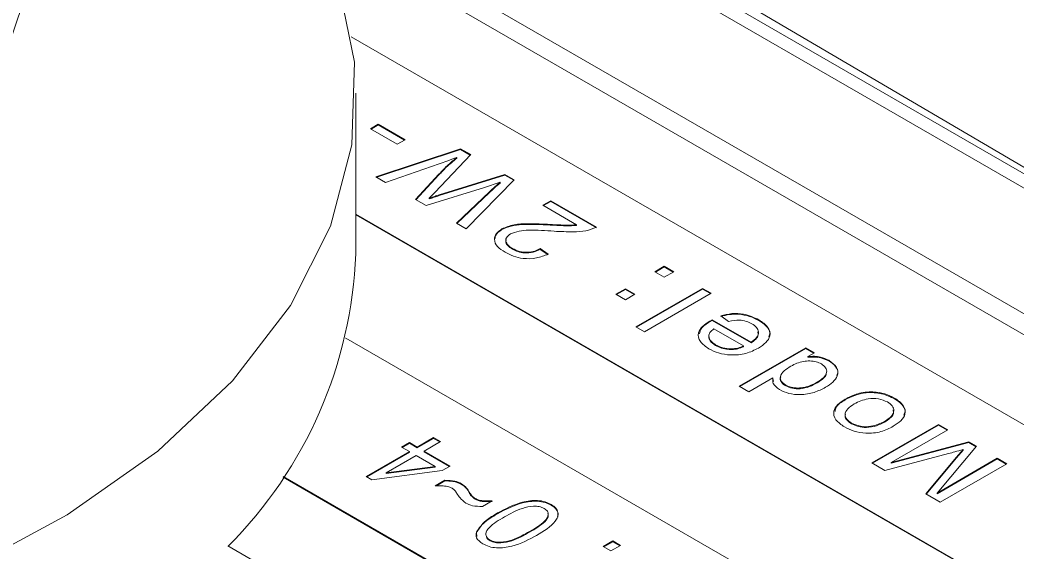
# Model space of a CAD drawing. Header units: millimetres. Extents: x 57 to 386, y 23 to 272.
# Drawn here: x 240.16 to 251.8, y 105.26 to 111.48 of the extents above; entities that cross this region are included whole.
import ezdxf

# ---------------------------------------------------------------- set-up
doc = ezdxf.new("R2010")
doc.units = ezdxf.units.MM

msp = doc.modelspace()

# ---------------------------------------------------------------- linework, layer by layer
at = {"color": 8, "lineweight": 5}
for p, q in [((240.501, 116.254), (258.278, 105.991)), ((258.035, 105.963), (240.501, 116.085))]:
    msp.add_line(p, q, dxfattribs=at)
at = {"color": 7, "lineweight": 5}
for p, q in [((258.278, 105.991), (245.087, 113.757)), ((258.289, 105.986), (245.097, 113.751)), ((256.025, 105.653), (243.423, 112.929)), ((254.894, 106.062), (243.612, 112.574)), ((253.692, 105.702), (244.026, 111.282)), ((244.078, 108.745), (244.078, 110.623)), ((244.25, 110.208), (244.341, 110.261)), ((244.563, 110.028), (244.25, 110.208)), ((244.341, 110.253), (244.257, 110.204)), ((244.341, 110.261), (244.654, 110.08)), ((244.341, 110.253), (244.341, 110.261)), ((244.647, 110.076), (244.341, 110.253)), ((244.654, 110.08), (244.563, 110.028)), ((244.314, 109.646), (245.302, 109.974)), ((245.302, 109.966), (244.323, 109.641)), ((245.302, 109.974), (245.421, 109.905)), ((245.302, 109.966), (245.302, 109.974)), ((245.416, 109.9), (245.302, 109.966)), ((245.421, 109.905), (245.002, 109.463)), ((245.259, 109.865), (245.259, 109.873)), ((245.051, 109.798), (244.427, 109.581)), ((244.427, 109.581), (244.314, 109.646)), ((244.775, 109.38), (245.049, 109.676)), ((245.049, 109.668), (244.78, 109.377)), ((245.049, 109.668), (245.049, 109.676)), ((245.052, 109.434), (245.821, 109.674)), ((245.821, 109.666), (245.052, 109.426)), ((245.929, 109.612), (245.366, 109.039)), ((245.821, 109.674), (245.929, 109.612)), ((245.821, 109.666), (245.821, 109.674)), ((245.924, 109.607), (245.821, 109.666)), ((245.583, 109.52), (244.899, 109.309)), ((245.764, 109.582), (245.583, 109.52)), ((245.764, 109.573), (245.764, 109.582)), ((244.899, 109.309), (244.775, 109.38)), ((245.002, 109.463), (244.937, 109.395)), ((244.937, 109.387), (244.937, 109.395)), ((245.052, 109.426), (245.052, 109.434)), ((245.253, 109.104), (245.64, 109.47)), ((245.64, 109.462), (245.258, 109.101)), ((245.64, 109.462), (245.64, 109.47)), ((246.264, 109.314), (246.355, 109.366)), ((246.658, 109.086), (246.264, 109.314)), ((246.355, 109.358), (246.271, 109.31)), ((246.355, 109.366), (246.89, 109.057)), ((246.355, 109.358), (246.355, 109.366)), ((246.89, 109.049), (246.355, 109.358)), ((244.078, 109.211), (251.924, 104.682)), ((244.078, 109.203), (251.924, 104.674)), ((245.366, 109.039), (245.253, 109.104)), ((245.785, 109.029), (245.785, 109.037)), ((246.351, 109.081), (246.351, 109.089)), ((246.658, 109.078), (246.658, 109.086)), ((245.908, 108.8), (245.908, 108.808)), ((246.234, 108.806), (246.325, 108.742)), ((246.234, 108.798), (246.234, 108.806)), ((246.325, 108.734), (246.234, 108.798)), ((247.571, 108.536), (247.682, 108.6)), ((247.682, 108.592), (247.578, 108.532)), ((247.682, 108.6), (247.793, 108.536)), ((247.682, 108.592), (247.682, 108.6)), ((247.786, 108.532), (247.682, 108.592)), ((247.682, 108.472), (247.571, 108.536)), ((247.793, 108.536), (247.682, 108.472)), ((247.117, 108.273), (247.228, 108.338)), ((247.228, 108.329), (247.124, 108.269)), ((247.228, 108.338), (247.339, 108.273)), ((247.228, 108.329), (247.228, 108.338)), ((247.332, 108.269), (247.228, 108.329)), ((247.351, 107.893), (248.129, 108.342)), ((248.129, 108.334), (247.358, 107.889)), ((248.129, 108.342), (248.23, 108.284)), ((248.129, 108.334), (248.129, 108.342)), ((248.223, 108.28), (248.129, 108.334)), ((247.228, 108.209), (247.117, 108.273)), ((247.339, 108.273), (247.228, 108.209)), ((248.23, 108.284), (247.452, 107.835)), ((248.434, 107.956), (248.343, 108.02)), ((247.452, 107.835), (247.351, 107.893)), ((248.216, 107.96), (248.242, 107.974)), ((248.242, 107.966), (248.216, 107.952)), ((248.216, 107.952), (248.216, 107.96)), ((248.242, 107.974), (248.696, 107.711)), ((248.242, 107.966), (248.242, 107.974)), ((248.696, 107.703), (248.242, 107.966)), ((248.609, 107.668), (248.262, 107.869)), ((248.787, 107.966), (248.787, 107.974)), ((243.962, 107.76), (243.958, 107.758)), ((250.609, 103.923), (243.962, 107.76)), ((248.202, 107.777), (248.202, 107.785)), ((248.282, 107.674), (248.282, 107.682)), ((248.557, 107.197), (249.335, 107.646)), ((249.335, 107.638), (248.564, 107.193)), ((248.609, 107.66), (248.609, 107.668)), ((248.696, 107.703), (248.696, 107.711)), ((249.335, 107.646), (249.436, 107.588)), ((249.335, 107.638), (249.335, 107.646)), ((249.429, 107.584), (249.335, 107.638)), ((249.436, 107.588), (249.36, 107.544)), ((249.36, 107.536), (249.36, 107.544)), ((249.606, 107.493), (249.606, 107.501)), ((248.95, 107.295), (248.668, 107.133)), ((248.95, 107.287), (248.95, 107.295)), ((248.95, 107.287), (248.957, 107.251)), ((248.668, 107.133), (248.557, 107.197)), ((249.101, 107.201), (249.101, 107.209)), ((249.467, 107.236), (249.467, 107.244)), ((249.796, 107.038), (249.796, 107.047)), ((250.372, 107.051), (250.372, 107.059)), ((249.87, 106.757), (249.87, 106.766)), ((250.107, 106.302), (250.884, 106.751)), ((250.884, 106.743), (250.114, 106.298)), ((250.256, 106.779), (250.256, 106.787)), ((250.884, 106.751), (250.996, 106.687)), ((250.884, 106.743), (250.884, 106.751)), ((250.988, 106.683), (250.884, 106.743)), ((244.795, 106.486), (244.987, 106.597)), ((244.987, 106.588), (244.795, 106.478)), ((244.987, 106.597), (245.067, 106.55)), ((244.987, 106.588), (244.987, 106.597)), ((245.06, 106.546), (244.987, 106.588)), ((250.996, 106.687), (250.331, 106.304)), ((244.613, 106.486), (244.704, 106.538)), ((244.704, 106.433), (244.613, 106.486)), ((244.704, 106.53), (244.62, 106.482)), ((244.704, 106.538), (244.795, 106.486)), ((244.704, 106.53), (244.704, 106.538)), ((244.795, 106.478), (244.704, 106.53)), ((244.795, 106.478), (244.795, 106.486)), ((245.067, 106.55), (244.876, 106.439)), ((250.331, 106.304), (251.241, 106.546)), ((251.241, 106.538), (250.331, 106.296)), ((251.329, 106.495), (250.868, 105.949)), ((251.241, 106.546), (251.329, 106.495)), ((251.241, 106.538), (251.241, 106.546)), ((251.324, 106.49), (251.241, 106.538)), ((244.199, 106.142), (244.704, 106.433)), ((244.704, 106.425), (244.206, 106.138)), ((244.785, 106.387), (244.433, 106.184)), ((244.704, 106.425), (244.704, 106.433)), ((245.006, 106.259), (244.785, 106.387)), ((244.876, 106.439), (245.179, 106.264)), ((244.876, 106.431), (244.876, 106.439)), ((245.172, 106.26), (244.876, 106.431)), ((251.002, 106.41), (250.26, 106.214)), ((250.736, 105.939), (251.095, 106.368)), ((251.095, 106.36), (250.74, 105.937)), ((250.868, 105.949), (251.571, 106.355)), ((251.571, 106.347), (250.868, 105.941)), ((251.095, 106.368), (251.172, 106.456)), ((251.172, 106.448), (251.095, 106.36)), ((251.095, 106.36), (251.095, 106.368)), ((251.172, 106.448), (251.172, 106.456)), ((251.571, 106.355), (251.682, 106.291)), ((251.571, 106.347), (251.571, 106.355)), ((251.675, 106.287), (251.571, 106.347)), ((244.433, 106.184), (245.006, 106.259)), ((245.006, 106.251), (244.433, 106.176)), ((245.006, 106.251), (245.006, 106.259)), ((245.179, 106.264), (245.088, 106.212)), ((250.26, 106.214), (250.107, 106.302)), ((250.331, 106.296), (250.331, 106.304)), ((251.682, 106.291), (250.905, 105.842)), ((243.23, 106.141), (248.841, 102.902)), ((243.23, 106.133), (248.841, 102.894)), ((244.265, 106.104), (244.199, 106.142)), ((245.088, 106.212), (244.265, 106.104)), ((244.433, 106.176), (244.433, 106.184)), ((245.005, 106.032), (245.12, 106.098)), ((245.12, 106.09), (245.02, 106.032)), ((245.12, 106.09), (245.12, 106.098)), ((245.313, 106.05), (245.313, 106.058)), ((245.403, 105.952), (245.403, 105.96)), ((245.472, 105.877), (245.472, 105.885)), ((250.905, 105.842), (250.736, 105.939)), ((250.868, 105.941), (250.868, 105.949)), ((245.672, 105.857), (245.56, 105.793)), ((246.362, 105.806), (246.362, 105.814)), ((245.735, 105.707), (245.735, 105.716)), ((245.488, 105.484), (245.488, 105.492)), ((245.488, 105.484), (245.494, 105.442)), ((246.109, 105.492), (246.109, 105.5)), ((247.816, 102.31), (242.583, 105.331)), ((245.648, 105.39), (245.648, 105.399)), ((246.969, 105.324), (247.08, 105.388)), ((247.059, 105.272), (246.969, 105.324)), ((247.08, 105.38), (246.976, 105.32)), ((247.171, 105.336), (247.059, 105.272)), ((247.08, 105.388), (247.171, 105.336)), ((247.08, 105.38), (247.08, 105.388)), ((247.164, 105.332), (247.08, 105.38))]:
    msp.add_line(p, q, dxfattribs=at)
at = {"color": 7, "lineweight": 5, "flags": 128}
msp.add_lwpolyline([(239.488, 105.035), (240.707, 105.694), (241.764, 106.44), (242.639, 107.261), (243.316, 108.142), (243.784, 109.068), (244.034, 110.021), (244.062, 110.985), (243.867, 111.942), (243.453, 112.876), (242.827, 113.769), (242, 114.607), (240.987, 115.373), (240.501, 115.677)], dxfattribs=at)
at = {"color": 7, "lineweight": 5}
msp.add_arc((238.978, 108.936), 5.103, 315.0168, 357.8591, dxfattribs=at)
for points, knots in [([(240.501, 112.587), (240.307, 112.005), (239.915, 110.832), (239.51, 109.899), (239.305, 109.428)], [0, 0, 0, 0, 0.495458, 1, 1, 1, 1]), ([(245.049, 109.676), (245.085, 109.714), (245.15, 109.782), (245.226, 109.845), (245.259, 109.873)], [0, 0, 0, 0, 0.559993, 1, 1, 1, 1]), ([(245.259, 109.865), (245.217, 109.829), (245.141, 109.766), (245.077, 109.698), (245.049, 109.668)], [0, 0, 0, 0, 0.559968, 1, 1, 1, 1]), ([(245.259, 109.873), (245.221, 109.859), (245.152, 109.833), (245.082, 109.809), (245.051, 109.798)], [0, 0, 0, 0, 0.559989, 1, 1, 1, 1]), ([(245.64, 109.47), (245.662, 109.491), (245.702, 109.529), (245.745, 109.566), (245.764, 109.582)], [0, 0, 0, 0, 0.559992, 1, 1, 1, 1]), ([(245.764, 109.573), (245.74, 109.553), (245.697, 109.516), (245.657, 109.478), (245.64, 109.462)], [0, 0, 0, 0, 0.559977, 1, 1, 1, 1]), ([(244.937, 109.395), (244.958, 109.403), (244.996, 109.416), (245.035, 109.429), (245.052, 109.434)], [0, 0, 0, 0, 0.559997, 1, 1, 1, 1]), ([(245.052, 109.426), (245.042, 109.423), (245.023, 109.417), (244.984, 109.404), (244.956, 109.394), (244.937, 109.387)], [0, 0, 0, 0, 0.250034, 0.500084, 1, 1, 1, 1]), ([(245.823, 108.764), (245.79, 108.785), (245.722, 108.828), (245.69, 108.909), (245.712, 108.984), (245.761, 109.019), (245.785, 109.037)], [0, 0, 0, 0, 0.280822, 0.559735, 0.780069, 1, 1, 1, 1]), ([(245.785, 109.029), (245.752, 109.006), (245.707, 108.974), (245.708, 108.935), (245.708, 108.925)], [0, 0, 0, 0, 0.735777, 1, 1, 1, 1]), ([(245.785, 109.037), (245.83, 109.056), (245.922, 109.094), (246.124, 109.099), (246.265, 109.093), (246.351, 109.089)], [0, 0, 0, 0, 0.278219, 0.55845, 1, 1, 1, 1]), ([(246.351, 109.081), (246.241, 109.087), (246.088, 109.095), (245.889, 109.076), (245.819, 109.045), (245.785, 109.029)], [0, 0, 0, 0, 0.560945, 0.780811, 1, 1, 1, 1]), ([(246.351, 109.089), (246.386, 109.087), (246.443, 109.084), (246.523, 109.081), (246.591, 109.079), (246.636, 109.084), (246.658, 109.086)], [0, 0, 0, 0, 0.3400612, 0.560095, 0.7801107, 1, 1, 1, 1]), ([(246.658, 109.078), (246.632, 109.076), (246.581, 109.071), (246.478, 109.074), (246.402, 109.078), (246.351, 109.081)], [0, 0, 0, 0, 0.251534, 0.503086, 1, 1, 1, 1]), ([(246.89, 109.057), (246.85, 109.041), (246.769, 109.009), (246.593, 109), (246.469, 109.006), (246.394, 109.01)], [0, 0, 0, 0, 0.278066, 0.558495, 1, 1, 1, 1]), ([(245.884, 108.978), (245.865, 108.964), (245.827, 108.935), (245.831, 108.883), (245.859, 108.84), (245.891, 108.819), (245.908, 108.808)], [0, 0, 0, 0, 0.278878, 0.558334, 0.778978, 1, 1, 1, 1]), ([(245.908, 108.8), (245.888, 108.813), (245.849, 108.841), (245.826, 108.883), (245.835, 108.906), (245.837, 108.912)], [0, 0, 0, 0, 0.429168, 0.857394, 1, 1, 1, 1]), ([(246.394, 109.01), (246.296, 109.017), (246.16, 109.026), (245.982, 109.016), (245.917, 108.991), (245.884, 108.978)], [0, 0, 0, 0, 0.561312, 0.781468, 1, 1, 1, 1]), ([(245.908, 108.808), (245.934, 108.795), (245.987, 108.77), (246.086, 108.76), (246.173, 108.775), (246.213, 108.796), (246.234, 108.806)], [0, 0, 0, 0, 0.280197, 0.559388, 0.779217, 1, 1, 1, 1]), ([(246.234, 108.798), (246.207, 108.785), (246.155, 108.759), (246.054, 108.752), (245.969, 108.769), (245.928, 108.79), (245.908, 108.8)], [0, 0, 0, 0, 0.280264, 0.558719, 0.779135, 1, 1, 1, 1]), ([(246.325, 108.742), (246.281, 108.725), (246.195, 108.689), (246.042, 108.685), (245.915, 108.716), (245.854, 108.748), (245.823, 108.764)], [0, 0, 0, 0, 0.280189, 0.558716, 0.779093, 1, 1, 1, 1]), ([(248.343, 108.02), (248.385, 108.031), (248.469, 108.053), (248.639, 108.044), (248.731, 108), (248.787, 107.974)], [0, 0, 0, 0, 0.280731, 0.560814, 1, 1, 1, 1]), ([(248.787, 107.966), (248.753, 107.983), (248.684, 108.018), (248.56, 108.042), (248.441, 108.039), (248.376, 108.021), (248.343, 108.012)], [0, 0, 0, 0, 0.280323, 0.559785, 0.779707, 1, 1, 1, 1]), ([(248.202, 107.635), (248.164, 107.662), (248.089, 107.716), (248.069, 107.815), (248.123, 107.899), (248.185, 107.94), (248.216, 107.96)], [0, 0, 0, 0, 0.279799, 0.558987, 0.779103, 1, 1, 1, 1]), ([(248.216, 107.952), (248.174, 107.926), (248.108, 107.886), (248.098, 107.832), (248.095, 107.812)], [0, 0, 0, 0, 0.640333, 1, 1, 1, 1]), ([(248.262, 107.869), (248.244, 107.855), (248.211, 107.83), (248.205, 107.799), (248.202, 107.785)], [0, 0, 0, 0, 0.560793, 1, 1, 1, 1]), ([(248.706, 107.928), (248.685, 107.938), (248.643, 107.959), (248.545, 107.976), (248.476, 107.964), (248.434, 107.956)], [0, 0, 0, 0, 0.28093, 0.5612, 1, 1, 1, 1]), ([(248.696, 107.711), (248.721, 107.729), (248.769, 107.765), (248.79, 107.829), (248.765, 107.887), (248.725, 107.914), (248.706, 107.928)], [0, 0, 0, 0, 0.280646, 0.559581, 0.779704, 1, 1, 1, 1]), ([(248.787, 107.974), (248.826, 107.947), (248.904, 107.893), (248.93, 107.792), (248.877, 107.705), (248.814, 107.665), (248.782, 107.644)], [0, 0, 0, 0, 0.280109, 0.559047, 0.779103, 1, 1, 1, 1]), ([(248.902, 107.774), (248.909, 107.79), (248.927, 107.833), (248.879, 107.904), (248.818, 107.945), (248.787, 107.966)], [0, 0, 0, 0, 0.229861, 0.614464, 1, 1, 1, 1]), ([(248.202, 107.785), (248.207, 107.764), (248.217, 107.725), (248.262, 107.695), (248.282, 107.682)], [0, 0, 0, 0, 0.558685, 1, 1, 1, 1]), ([(248.282, 107.674), (248.257, 107.691), (248.213, 107.721), (248.205, 107.76), (248.202, 107.777)], [0, 0, 0, 0, 0.559686, 1, 1, 1, 1]), ([(248.774, 107.832), (248.777, 107.82), (248.787, 107.791), (248.753, 107.745), (248.715, 107.717), (248.696, 107.703)], [0, 0, 0, 0, 0.254525, 0.62681, 1, 1, 1, 1]), ([(248.782, 107.644), (248.736, 107.62), (248.643, 107.573), (248.467, 107.556), (248.312, 107.581), (248.238, 107.617), (248.202, 107.635)], [0, 0, 0, 0, 0.280564, 0.559162, 0.779378, 1, 1, 1, 1]), ([(248.282, 107.682), (248.308, 107.67), (248.361, 107.644), (248.456, 107.632), (248.544, 107.641), (248.588, 107.659), (248.609, 107.668)], [0, 0, 0, 0, 0.280108, 0.559779, 0.7797, 1, 1, 1, 1]), ([(248.609, 107.66), (248.587, 107.651), (248.547, 107.634), (248.475, 107.626), (248.403, 107.63), (248.336, 107.647), (248.299, 107.665), (248.282, 107.674)], [0, 0, 0, 0, 0.221814, 0.408942, 0.595406, 0.810571, 1, 1, 1, 1]), ([(249.36, 107.544), (249.385, 107.546), (249.435, 107.55), (249.524, 107.538), (249.575, 107.515), (249.606, 107.501)], [0, 0, 0, 0, 0.280539, 0.561012, 1, 1, 1, 1]), ([(249.606, 107.493), (249.565, 107.511), (249.491, 107.543), (249.4, 107.538), (249.36, 107.536)], [0, 0, 0, 0, 0.559085, 1, 1, 1, 1]), ([(249.161, 107.432), (249.133, 107.415), (249.077, 107.38), (249.031, 107.317), (249.04, 107.254), (249.081, 107.224), (249.101, 107.209)], [0, 0, 0, 0, 0.2812907, 0.5606232, 0.780344, 1, 1, 1, 1]), ([(249.518, 107.458), (249.499, 107.468), (249.459, 107.486), (249.383, 107.495), (249.272, 107.489), (249.207, 107.456), (249.161, 107.432)], [0, 0, 0, 0, 0.187012, 0.374095, 0.561222, 1, 1, 1, 1]), ([(249.467, 107.244), (249.493, 107.261), (249.547, 107.294), (249.585, 107.355), (249.575, 107.415), (249.537, 107.444), (249.518, 107.458)], [0, 0, 0, 0, 0.281158, 0.560426, 0.780535, 1, 1, 1, 1]), ([(249.606, 107.501), (249.641, 107.474), (249.71, 107.421), (249.715, 107.323), (249.658, 107.243), (249.598, 107.205), (249.567, 107.185)], [0, 0, 0, 0, 0.279005, 0.558507, 0.77895, 1, 1, 1, 1]), ([(249.697, 107.324), (249.701, 107.333), (249.718, 107.368), (249.689, 107.432), (249.634, 107.473), (249.606, 107.493)], [0, 0, 0, 0, 0.159392, 0.57983, 1, 1, 1, 1]), ([(249.029, 107.158), (248.998, 107.181), (248.944, 107.222), (248.948, 107.273), (248.95, 107.295)], [0, 0, 0, 0, 0.559076, 1, 1, 1, 1]), ([(249.101, 107.201), (249.084, 107.213), (249.049, 107.238), (249.032, 107.278), (249.041, 107.301), (249.043, 107.308)], [0, 0, 0, 0, 0.4059464, 0.8115861, 1, 1, 1, 1]), ([(249.575, 107.351), (249.575, 107.345), (249.574, 107.324), (249.539, 107.283), (249.494, 107.254), (249.467, 107.236)], [0, 0, 0, 0, 0.12949, 0.466232, 1, 1, 1, 1]), ([(249.567, 107.185), (249.524, 107.163), (249.439, 107.12), (249.282, 107.093), (249.133, 107.108), (249.064, 107.141), (249.029, 107.158)], [0, 0, 0, 0, 0.280747, 0.560218, 0.779828, 1, 1, 1, 1]), ([(249.101, 107.209), (249.122, 107.2), (249.163, 107.181), (249.242, 107.174), (249.355, 107.185), (249.42, 107.22), (249.467, 107.244)], [0, 0, 0, 0, 0.186671, 0.373518, 0.56043, 1, 1, 1, 1]), ([(249.467, 107.236), (249.438, 107.22), (249.381, 107.19), (249.279, 107.165), (249.175, 107.169), (249.126, 107.19), (249.101, 107.201)], [0, 0, 0, 0, 0.281268, 0.5607, 0.780676, 1, 1, 1, 1]), ([(249.786, 106.721), (249.749, 106.747), (249.673, 106.801), (249.65, 106.901), (249.702, 106.986), (249.764, 107.026), (249.796, 107.047)], [0, 0, 0, 0, 0.279854, 0.559067, 0.779124, 1, 1, 1, 1]), ([(249.796, 107.047), (249.842, 107.07), (249.933, 107.118), (250.108, 107.139), (250.263, 107.113), (250.336, 107.077), (250.372, 107.059)], [0, 0, 0, 0, 0.280797, 0.559202, 0.779376, 1, 1, 1, 1]), ([(250.372, 107.051), (250.325, 107.073), (250.23, 107.118), (250.051, 107.13), (249.902, 107.094), (249.831, 107.057), (249.796, 107.038)], [0, 0, 0, 0, 0.279908, 0.558736, 0.778939, 1, 1, 1, 1]), ([(250.289, 107.014), (250.256, 107.028), (250.19, 107.056), (250.034, 107.056), (249.952, 107.016), (249.902, 106.991)], [0, 0, 0, 0, 0.279967, 0.560194, 1, 1, 1, 1]), ([(250.372, 107.059), (250.411, 107.032), (250.487, 106.977), (250.509, 106.876), (250.452, 106.79), (250.389, 106.75), (250.357, 106.729)], [0, 0, 0, 0, 0.279818, 0.558908, 0.77906, 1, 1, 1, 1]), ([(250.481, 106.861), (250.488, 106.876), (250.506, 106.918), (250.463, 106.988), (250.402, 107.03), (250.372, 107.051)], [0, 0, 0, 0, 0.220832, 0.610113, 1, 1, 1, 1]), ([(249.796, 107.038), (249.753, 107.013), (249.688, 106.973), (249.68, 106.92), (249.677, 106.902)], [0, 0, 0, 0, 0.655181, 1, 1, 1, 1]), ([(249.902, 106.991), (249.874, 106.974), (249.818, 106.938), (249.786, 106.872), (249.807, 106.809), (249.849, 106.78), (249.87, 106.766)], [0, 0, 0, 0, 0.280957, 0.559712, 0.779733, 1, 1, 1, 1]), ([(250.256, 106.787), (250.284, 106.805), (250.34, 106.841), (250.373, 106.907), (250.351, 106.97), (250.31, 106.999), (250.289, 107.014)], [0, 0, 0, 0, 0.2809539, 0.5597139, 0.7797576, 1, 1, 1, 1]), ([(249.87, 106.757), (249.851, 106.771), (249.812, 106.798), (249.791, 106.84), (249.797, 106.864), (249.799, 106.87)], [0, 0, 0, 0, 0.417579, 0.839326, 1, 1, 1, 1]), ([(250.355, 106.922), (250.359, 106.906), (250.367, 106.87), (250.321, 106.821), (250.278, 106.793), (250.256, 106.779)], [0, 0, 0, 0, 0.298548, 0.648784, 1, 1, 1, 1]), ([(250.357, 106.729), (250.312, 106.706), (250.221, 106.659), (250.047, 106.641), (249.895, 106.667), (249.823, 106.703), (249.786, 106.721)], [0, 0, 0, 0, 0.280641, 0.559098, 0.779345, 1, 1, 1, 1]), ([(249.87, 106.766), (249.903, 106.751), (249.969, 106.723), (250.09, 106.723), (250.185, 106.75), (250.232, 106.775), (250.256, 106.787)], [0, 0, 0, 0, 0.2789265, 0.5580965, 0.7787477, 1, 1, 1, 1]), ([(250.256, 106.779), (250.225, 106.763), (250.165, 106.732), (250.052, 106.712), (249.945, 106.722), (249.895, 106.746), (249.87, 106.757)], [0, 0, 0, 0, 0.2809459, 0.5598749, 0.7799692, 1, 1, 1, 1]), ([(251.172, 106.456), (251.14, 106.448), (251.084, 106.432), (251.027, 106.417), (251.002, 106.41)], [0, 0, 0, 0, 0.5599992, 1, 1, 1, 1]), ([(245.133, 106.028), (245.109, 106.03), (245.067, 106.035), (245.024, 106.033), (245.005, 106.032)], [0, 0, 0, 0, 0.559825, 1, 1, 1, 1]), ([(245.12, 106.098), (245.16, 106.097), (245.232, 106.095), (245.288, 106.07), (245.313, 106.058)], [0, 0, 0, 0, 0.560072, 1, 1, 1, 1]), ([(245.313, 106.05), (245.28, 106.064), (245.223, 106.089), (245.151, 106.09), (245.12, 106.09)], [0, 0, 0, 0, 0.558164, 1, 1, 1, 1]), ([(245.203, 106.005), (245.191, 106.011), (245.17, 106.021), (245.144, 106.026), (245.133, 106.028)], [0, 0, 0, 0, 0.559635, 1, 1, 1, 1]), ([(245.26, 105.943), (245.253, 105.956), (245.239, 105.978), (245.214, 105.997), (245.203, 106.005)], [0, 0, 0, 0, 0.560469, 1, 1, 1, 1]), ([(245.313, 106.058), (245.335, 106.042), (245.375, 106.012), (245.395, 105.976), (245.403, 105.96)], [0, 0, 0, 0, 0.5585851, 1, 1, 1, 1]), ([(245.403, 105.952), (245.392, 105.973), (245.373, 106.009), (245.331, 106.038), (245.313, 106.05)], [0, 0, 0, 0, 0.560615, 1, 1, 1, 1]), ([(245.363, 105.831), (245.339, 105.851), (245.295, 105.885), (245.271, 105.926), (245.26, 105.943)], [0, 0, 0, 0, 0.5587122, 1, 1, 1, 1]), ([(245.403, 105.96), (245.412, 105.945), (245.428, 105.918), (245.459, 105.895), (245.472, 105.885)], [0, 0, 0, 0, 0.56069, 1, 1, 1, 1]), ([(245.472, 105.877), (245.456, 105.89), (245.426, 105.913), (245.41, 105.94), (245.403, 105.952)], [0, 0, 0, 0, 0.558896, 1, 1, 1, 1]), ([(245.472, 105.885), (245.488, 105.878), (245.519, 105.863), (245.59, 105.855), (245.641, 105.856), (245.672, 105.857)], [0, 0, 0, 0, 0.279307, 0.559155, 1, 1, 1, 1]), ([(245.56, 105.793), (245.519, 105.793), (245.444, 105.792), (245.388, 105.819), (245.363, 105.831)], [0, 0, 0, 0, 0.558937, 1, 1, 1, 1]), ([(245.672, 105.849), (245.632, 105.848), (245.576, 105.846), (245.508, 105.859), (245.484, 105.871), (245.472, 105.877)], [0, 0, 0, 0, 0.5600655, 0.7800779, 1, 1, 1, 1]), ([(245.735, 105.716), (245.825, 105.764), (245.959, 105.836), (246.173, 105.869), (246.293, 105.849), (246.339, 105.826), (246.362, 105.814)], [0, 0, 0, 0, 0.500577, 0.7494561, 0.8746122, 1, 1, 1, 1]), ([(246.362, 105.806), (246.339, 105.818), (246.293, 105.841), (246.173, 105.86), (245.959, 105.828), (245.825, 105.756), (245.735, 105.707)], [0, 0, 0, 0, 0.125388, 0.250544, 0.499423, 1, 1, 1, 1]), ([(246.278, 105.769), (246.26, 105.777), (246.224, 105.793), (246.13, 105.798), (245.978, 105.762), (245.881, 105.706), (245.816, 105.669)], [0, 0, 0, 0, 0.124627, 0.249612, 0.498368, 1, 1, 1, 1]), ([(246.109, 105.5), (246.175, 105.537), (246.273, 105.594), (246.333, 105.683), (246.322, 105.738), (246.293, 105.759), (246.278, 105.769)], [0, 0, 0, 0, 0.501687, 0.750132, 0.875127, 1, 1, 1, 1]), ([(246.362, 105.814), (246.382, 105.801), (246.421, 105.774), (246.444, 105.722), (246.44, 105.669), (246.382, 105.569), (246.275, 105.504), (246.19, 105.453)], [0, 0, 0, 0, 0.124998, 0.249969, 0.37517, 0.500412, 1, 1, 1, 1]), ([(246.437, 105.668), (246.439, 105.683), (246.445, 105.716), (246.421, 105.766), (246.382, 105.793), (246.362, 105.806)], [0, 0, 0, 0, 0.3018653, 0.6508942, 1, 1, 1, 1]), ([(245.488, 105.492), (245.52, 105.539), (245.578, 105.623), (245.687, 105.687), (245.735, 105.716)], [0, 0, 0, 0, 0.558092, 1, 1, 1, 1]), ([(245.735, 105.707), (245.674, 105.671), (245.564, 105.606), (245.511, 105.521), (245.488, 105.484)], [0, 0, 0, 0, 0.561159, 1, 1, 1, 1]), ([(245.816, 105.669), (245.75, 105.631), (245.652, 105.574), (245.591, 105.485), (245.604, 105.43), (245.633, 105.409), (245.648, 105.399)], [0, 0, 0, 0, 0.50171, 0.750129, 0.875131, 1, 1, 1, 1]), ([(246.32, 105.713), (246.323, 105.705), (246.335, 105.671), (246.269, 105.585), (246.173, 105.529), (246.109, 105.492)], [0, 0, 0, 0, 0.093392, 0.393662, 1, 1, 1, 1]), ([(245.563, 105.354), (245.532, 105.377), (245.477, 105.418), (245.484, 105.47), (245.488, 105.492)], [0, 0, 0, 0, 0.55863, 1, 1, 1, 1]), ([(246.19, 105.453), (246.101, 105.405), (245.967, 105.332), (245.752, 105.3), (245.632, 105.32), (245.586, 105.343), (245.563, 105.354)], [0, 0, 0, 0, 0.500579, 0.749492, 0.874635, 1, 1, 1, 1]), ([(245.648, 105.39), (245.632, 105.401), (245.609, 105.415), (245.606, 105.434), (245.605, 105.44)], [0, 0, 0, 0, 0.707943, 1, 1, 1, 1]), ([(245.648, 105.399), (245.666, 105.391), (245.702, 105.374), (245.796, 105.371), (245.947, 105.407), (246.044, 105.462), (246.109, 105.5)], [0, 0, 0, 0, 0.124622, 0.249613, 0.498356, 1, 1, 1, 1]), ([(246.109, 105.492), (246.044, 105.454), (245.947, 105.398), (245.796, 105.363), (245.702, 105.366), (245.666, 105.382), (245.648, 105.39)], [0, 0, 0, 0, 0.501644, 0.750387, 0.875378, 1, 1, 1, 1])]:
    msp.add_open_spline(points, degree=3, knots=knots, dxfattribs=at)

doc.saveas('drawing.dxf')
